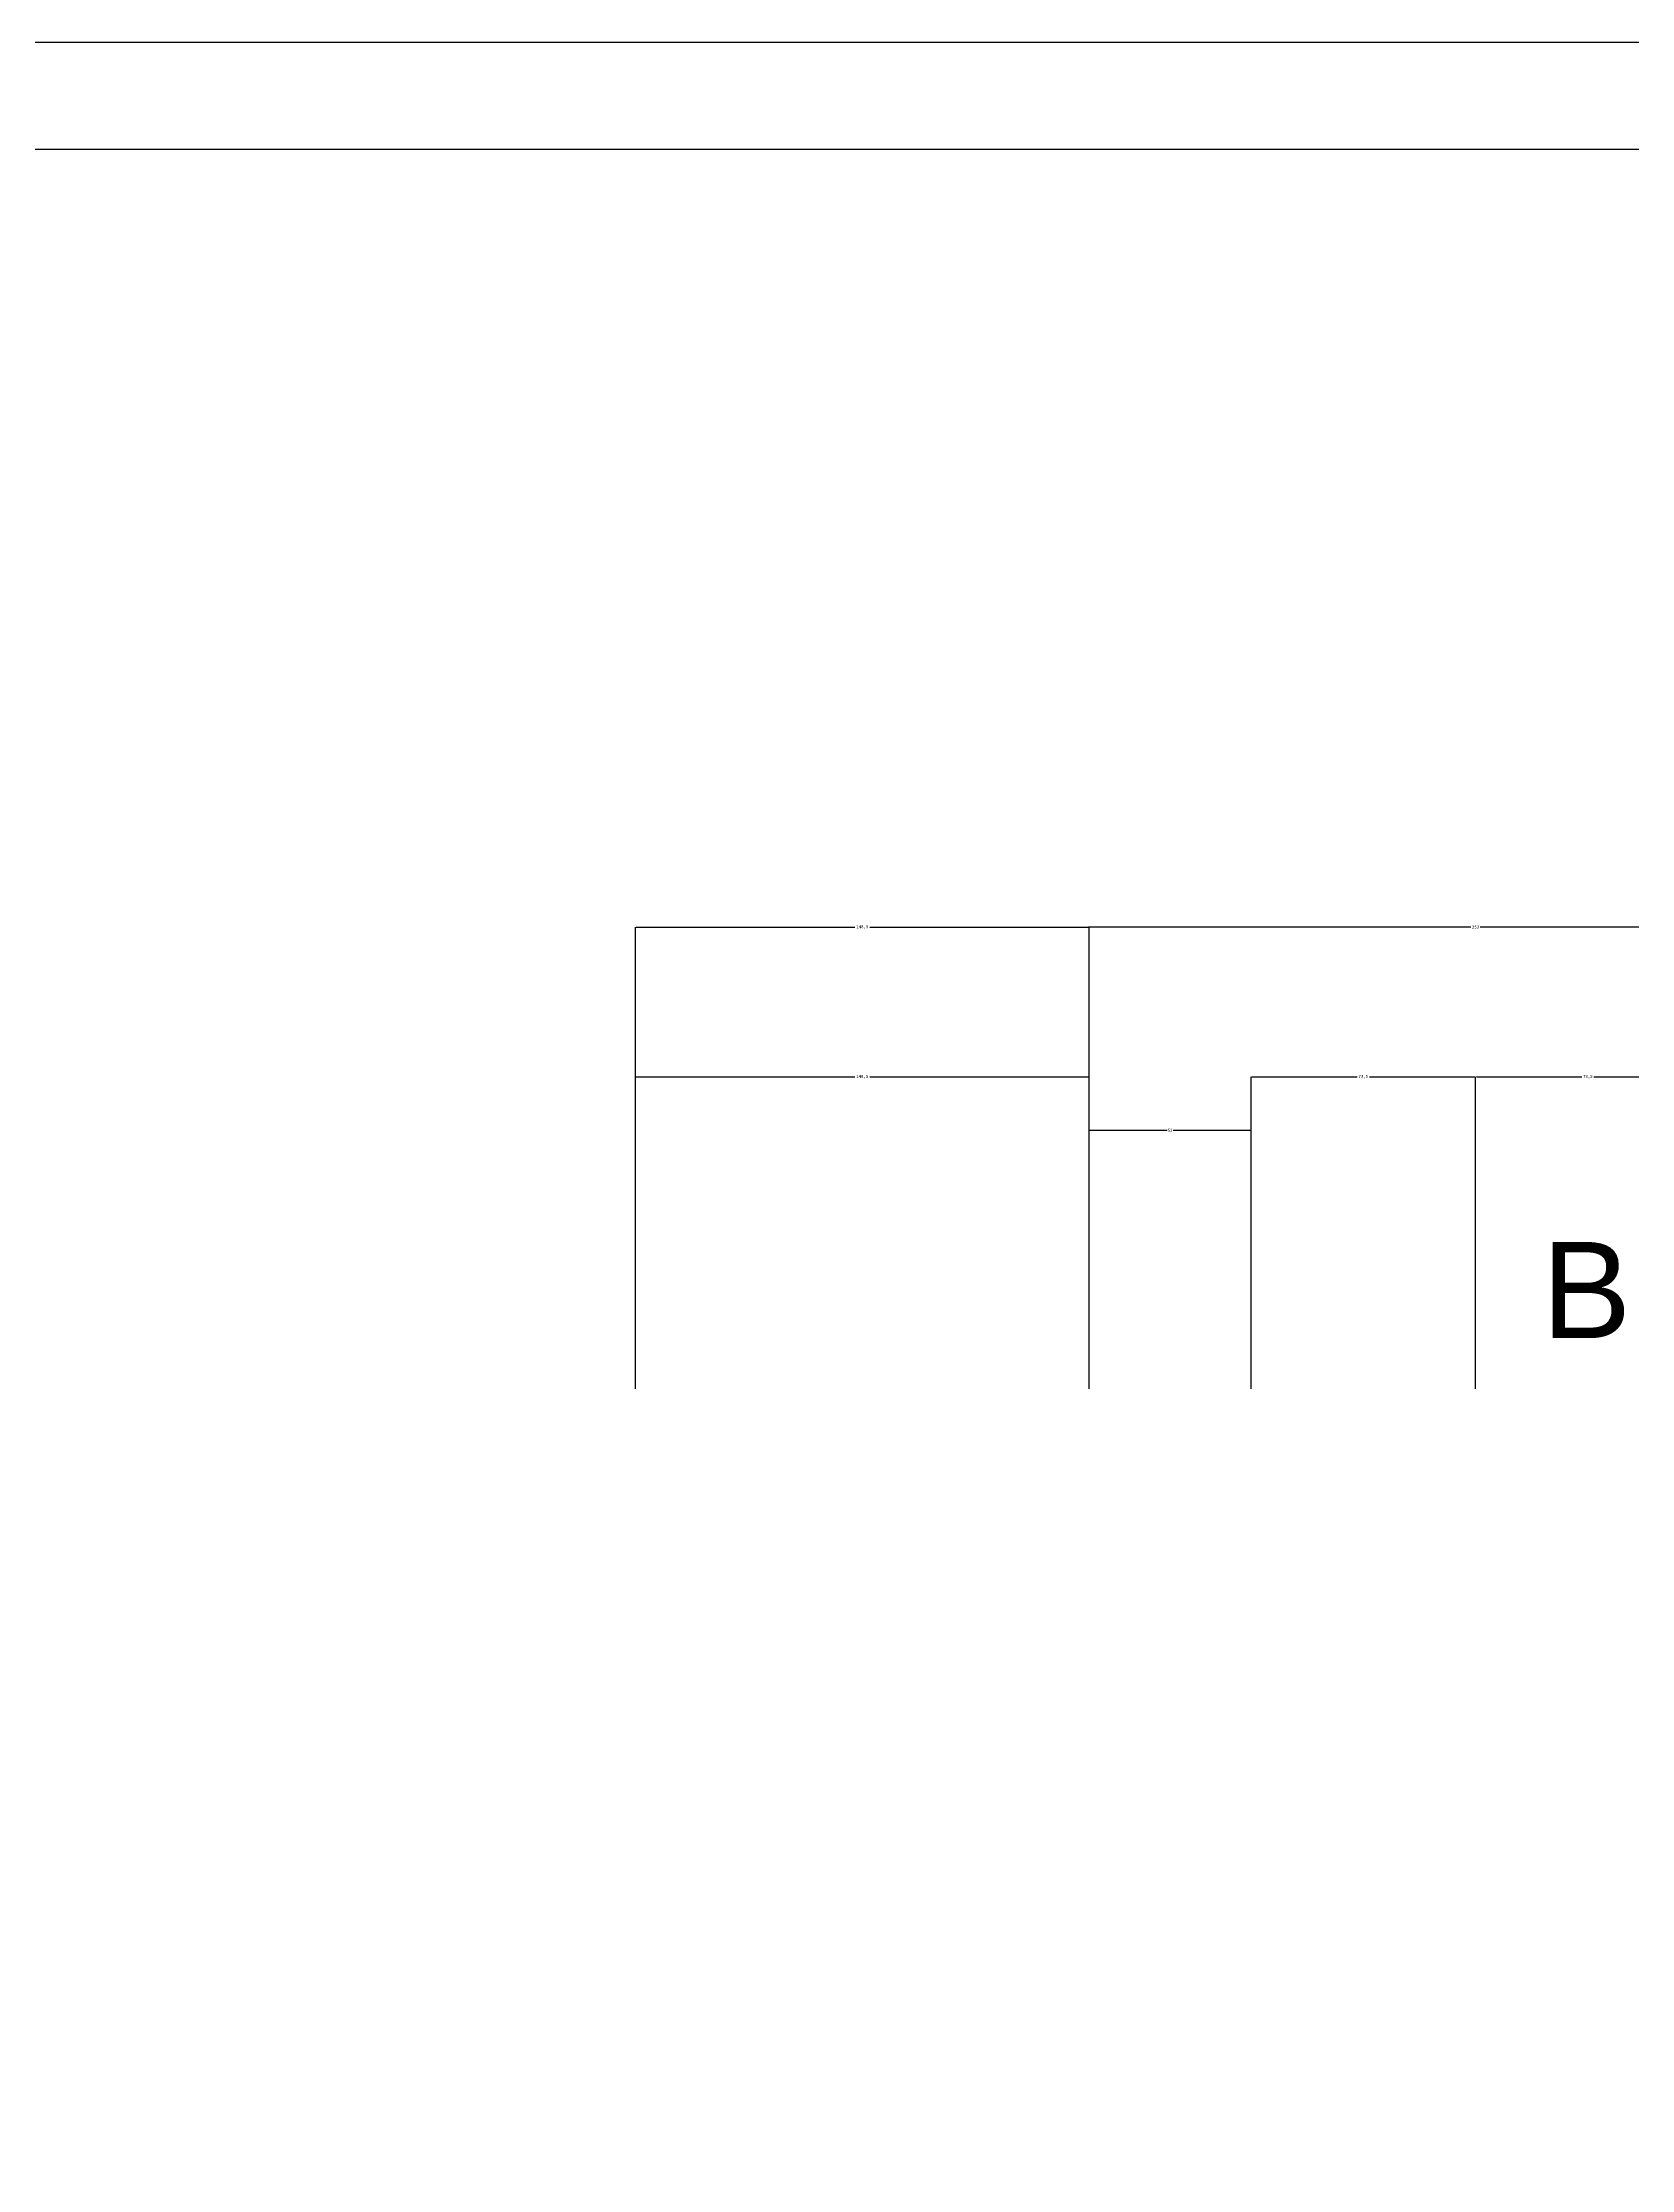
# Model space of a CAD drawing. Header units: metres. Extents: x 0 to 2940, y 0 to 2079.
# Drawn here: x 357 to 877, y 1383 to 2079 of the extents above; entities that cross this region are included whole.
import ezdxf

# ---------------------------------------------------------------- set-up
doc = ezdxf.new("R2010")
doc.units = ezdxf.units.M
for name, color, linetype in [('ASHADE', 1, 'Continuous'), ('图层1', 8, 'Continuous'), ('图框', 5, 'Continuous')]:
    doc.layers.add(name, color=color, linetype=linetype)
doc.dimstyles.get("Standard").update_dxf_attribs({"dimtxt": 2.5, "dimasz": 2.5, "dimexe": 1.25, "dimexo": 0.625, "dimtad": 1, "dimcen": 2.5, "dimazin": 3, "dimtfac": 1, "dimtmove": 0, "dimatfit": 3})

# ---------------------------------------------------------------- blocks, each defined once
blk = doc.blocks.new('_CLOSEDFILLED')
at = {"color": 0, "linetype": 'BYBLOCK'}
blk.add_solid([(-1, 0.2), (0, 0), (-1, -0.2)], dxfattribs=at)
blk = doc.blocks.new('*D10')
for p, q in [((699.95, 1638.25), (699.95, 1722.92)), ((700.2, 1722.92), (725.45, 1722.92)), ((727.45, 1722.92), (752.7, 1722.92)), ((752.95, 1638.25), (752.95, 1722.92))]:
    blk.add_line(p, q)
at = {"layer": 'Defpoints'}
for p in [(699.95, 1722.92), (699.95, 1638.25), (752.95, 1638.25)]:
    blk.add_point(p, dxfattribs=at)
at = {"xscale": 0.25, "yscale": 0.25, "rotation": 180}
blk.add_blockref('_CLOSEDFILLED', (699.95, 1722.92), dxfattribs=at)
at = {"xscale": 0.25, "yscale": 0.25}
blk.add_blockref('_CLOSEDFILLED', (752.95, 1722.92), dxfattribs=at)
at = {"insert": (726.45, 1722.92), "char_height": 1, "attachment_point": 5}
blk.add_mtext('53', dxfattribs=at)
blk = doc.blocks.new('*D11')
for p, q in [((752.95, 1638.25), (752.95, 1740.42)), ((753.2, 1740.42), (787.7, 1740.42)), ((791.7, 1740.42), (826.2, 1740.42)), ((826.45, 1638.25), (826.45, 1740.42))]:
    blk.add_line(p, q)
at = {"layer": 'Defpoints'}
for p in [(752.95, 1740.42), (752.95, 1638.25), (826.45, 1638.25)]:
    blk.add_point(p, dxfattribs=at)
at = {"xscale": 0.25, "yscale": 0.25, "rotation": 180}
blk.add_blockref('_CLOSEDFILLED', (752.95, 1740.42), dxfattribs=at)
at = {"xscale": 0.25, "yscale": 0.25}
blk.add_blockref('_CLOSEDFILLED', (826.45, 1740.42), dxfattribs=at)
at = {"insert": (789.7, 1740.42), "char_height": 1, "attachment_point": 5}
blk.add_mtext('73,5', dxfattribs=at)
blk = doc.blocks.new('*D12')
for p, q in [((826.45, 1638.25), (826.45, 1740.42)), ((826.7, 1740.42), (861.2, 1740.42)), ((865.2, 1740.42), (899.7, 1740.42)), ((899.95, 1638.25), (899.95, 1740.42))]:
    blk.add_line(p, q)
at = {"layer": 'Defpoints'}
for p in [(826.45, 1740.42), (826.45, 1638.25), (899.95, 1638.25)]:
    blk.add_point(p, dxfattribs=at)
at = {"xscale": 0.25, "yscale": 0.25, "rotation": 180}
blk.add_blockref('_CLOSEDFILLED', (826.45, 1740.42), dxfattribs=at)
at = {"xscale": 0.25, "yscale": 0.25}
blk.add_blockref('_CLOSEDFILLED', (899.95, 1740.42), dxfattribs=at)
at = {"insert": (863.2, 1740.42), "char_height": 1, "attachment_point": 5}
blk.add_mtext('73,5', dxfattribs=at)
blk = doc.blocks.new('*D14')
for p, q in [((824.95, 1789.42), (699.7, 1789.42)), ((699.95, 1638.25), (699.95, 1789.42)), ((953.2, 1789.42), (827.95, 1789.42)), ((952.95, 1638.25), (952.95, 1789.42))]:
    blk.add_line(p, q)
at = {"layer": 'Defpoints'}
for p in [(952.95, 1789.42), (699.95, 1638.25), (952.95, 1638.25)]:
    blk.add_point(p, dxfattribs=at)
at = {"xscale": 0.25, "yscale": 0.25}
blk.add_blockref('_CLOSEDFILLED', (699.95, 1789.42), dxfattribs=at)
at = {"xscale": 0.25, "yscale": 0.25, "rotation": 180}
blk.add_blockref('_CLOSEDFILLED', (952.95, 1789.42), dxfattribs=at)
at = {"insert": (826.45, 1789.42), "char_height": 1, "attachment_point": 5}
blk.add_mtext('253', dxfattribs=at)
blk = doc.blocks.new('*D24')
for p, q in [((551.45, 1638.25), (551.45, 1789.42)), ((551.7, 1789.42), (623.2, 1789.42)), ((628.2, 1789.42), (699.7, 1789.42)), ((699.95, 1638.25), (699.95, 1789.42))]:
    blk.add_line(p, q)
at = {"layer": 'Defpoints'}
for p in [(551.45, 1789.42), (551.45, 1638.25), (699.95, 1638.25)]:
    blk.add_point(p, dxfattribs=at)
at = {"xscale": 0.25, "yscale": 0.25, "rotation": 180}
blk.add_blockref('_CLOSEDFILLED', (551.45, 1789.42), dxfattribs=at)
at = {"xscale": 0.25, "yscale": 0.25}
blk.add_blockref('_CLOSEDFILLED', (699.95, 1789.42), dxfattribs=at)
at = {"insert": (625.7, 1789.42), "char_height": 1, "attachment_point": 5}
blk.add_mtext('148,5', dxfattribs=at)
blk = doc.blocks.new('*D25')
for p, q in [((551.45, 1638.25), (551.45, 1740.42)), ((551.7, 1740.42), (623.2, 1740.42)), ((628.2, 1740.42), (699.7, 1740.42)), ((699.95, 1638.25), (699.95, 1740.42))]:
    blk.add_line(p, q)
at = {"layer": 'Defpoints'}
for p in [(551.45, 1740.42), (551.45, 1638.25), (699.95, 1638.25)]:
    blk.add_point(p, dxfattribs=at)
at = {"xscale": 0.25, "yscale": 0.25, "rotation": 180}
blk.add_blockref('_CLOSEDFILLED', (551.45, 1740.42), dxfattribs=at)
at = {"xscale": 0.25, "yscale": 0.25}
blk.add_blockref('_CLOSEDFILLED', (699.95, 1740.42), dxfattribs=at)
at = {"insert": (625.7, 1740.42), "char_height": 1, "attachment_point": 5}
blk.add_mtext('148,5', dxfattribs=at)

msp = doc.modelspace()

# ---------------------------------------------------------------- hatches: boundary and pattern name
at = {"layer": '图层1'}
h = msp.add_hatch(dxfattribs=at)
h.set_pattern_fill('ANSI31', scale=500)
h.paths.add_polyline_path([(1281.45, 1534.2), (1354.95, 1534.2), (1354.95, 1554.2), (1407.95, 1554.2), (1407.95, 1534.2), (1481.45, 1534.2), (1481.45, 1324.2), (1407.95, 1324.2), (1407.95, 1204.2), (1834.56, 1204.2), (1834.56, 1209.54), (1833.23, 1209.54), (1833.23, 1348.2), (1841.23, 1354.87), (1849.23, 1348.2), (1849.23, 1209.54), (1847.9, 1209.54), (1847.9, 1204.2), (2025.01, 1204.2), (2025.01, 1209.54), (2023.68, 1209.54), (2023.68, 1348.2), (2031.68, 1354.87), (2039.68, 1348.2), (2039.68, 1209.54), (2038.34, 1209.54), (2038.34, 1204.2), (2396.78, 1204.2), (2396.78, 1590.02), (366.12, 1590.02), (366.12, 1204.2), (724.56, 1204.2), (724.56, 1209.54), (723.23, 1209.54), (723.23, 1348.2), (731.23, 1354.87), (739.23, 1348.2), (739.23, 1209.54), (737.9, 1209.54), (737.9, 1204.2), (915.01, 1204.2), (915.01, 1209.54), (913.68, 1209.54), (913.68, 1348.2), (921.68, 1354.87), (929.68, 1348.2), (929.68, 1209.54), (928.34, 1209.54), (928.34, 1204.2), (1354.95, 1204.2), (1354.95, 1324.2), (1317.88, 1324.2), (1273.3, 1288.64), (1240.23, 1288.64), (1240.23, 1277.97), (1172.69, 1277.97), (1172.69, 1328.14), (1240.23, 1328.14), (1240.23, 1288.64), (1273.3, 1288.64), (1317.88, 1324.2), (1281.45, 1324.2)])

# ---------------------------------------------------------------- linework, layer by layer
msp.add_line((2940, 2079), (0, 2079), dxfattribs=at)
at = {"layer": '图框'}
msp.add_line((2905, 2044), (35, 2044), dxfattribs=at)

# ---------------------------------------------------------------- texts
at = {"layer": 'ASHADE', "insert": (848.06, 1686.36), "char_height": 31.5, "attachment_point": 1}
msp.add_mtext('{\\fArial|b0|i0|c0|p32;B}', dxfattribs=at)

# ---------------------------------------------------------------- dimensions: what is measured, and where the dimension line sits
for base, p1, p2, picture, middle in [((551.45, 1789.42), (551.45, 1638.25), (699.95, 1638.25), '*D24', (625.7, 1789.42)), ((952.95, 1789.42), (952.95, 1638.25), (699.95, 1638.25), '*D14', (826.45, 1789.42)), ((551.45, 1740.42), (551.45, 1638.25), (699.95, 1638.25), '*D25', (625.7, 1740.42)), ((752.95, 1740.42), (752.95, 1638.25), (826.45, 1638.25), '*D11', (789.7, 1740.42)), ((826.45, 1740.42), (826.45, 1638.25), (899.95, 1638.25), '*D12', (863.2, 1740.42)), ((699.95, 1722.92), (699.95, 1638.25), (752.95, 1638.25), '*D10', (726.45, 1722.92))]:
    dim = msp.add_linear_dim(base=base, p1=p1, p2=p2, dimstyle='Standard')
    dim.commit()
    dim.dimension.update_dxf_attribs({"geometry": picture, "text_midpoint": middle})

doc.saveas('drawing.dxf')
